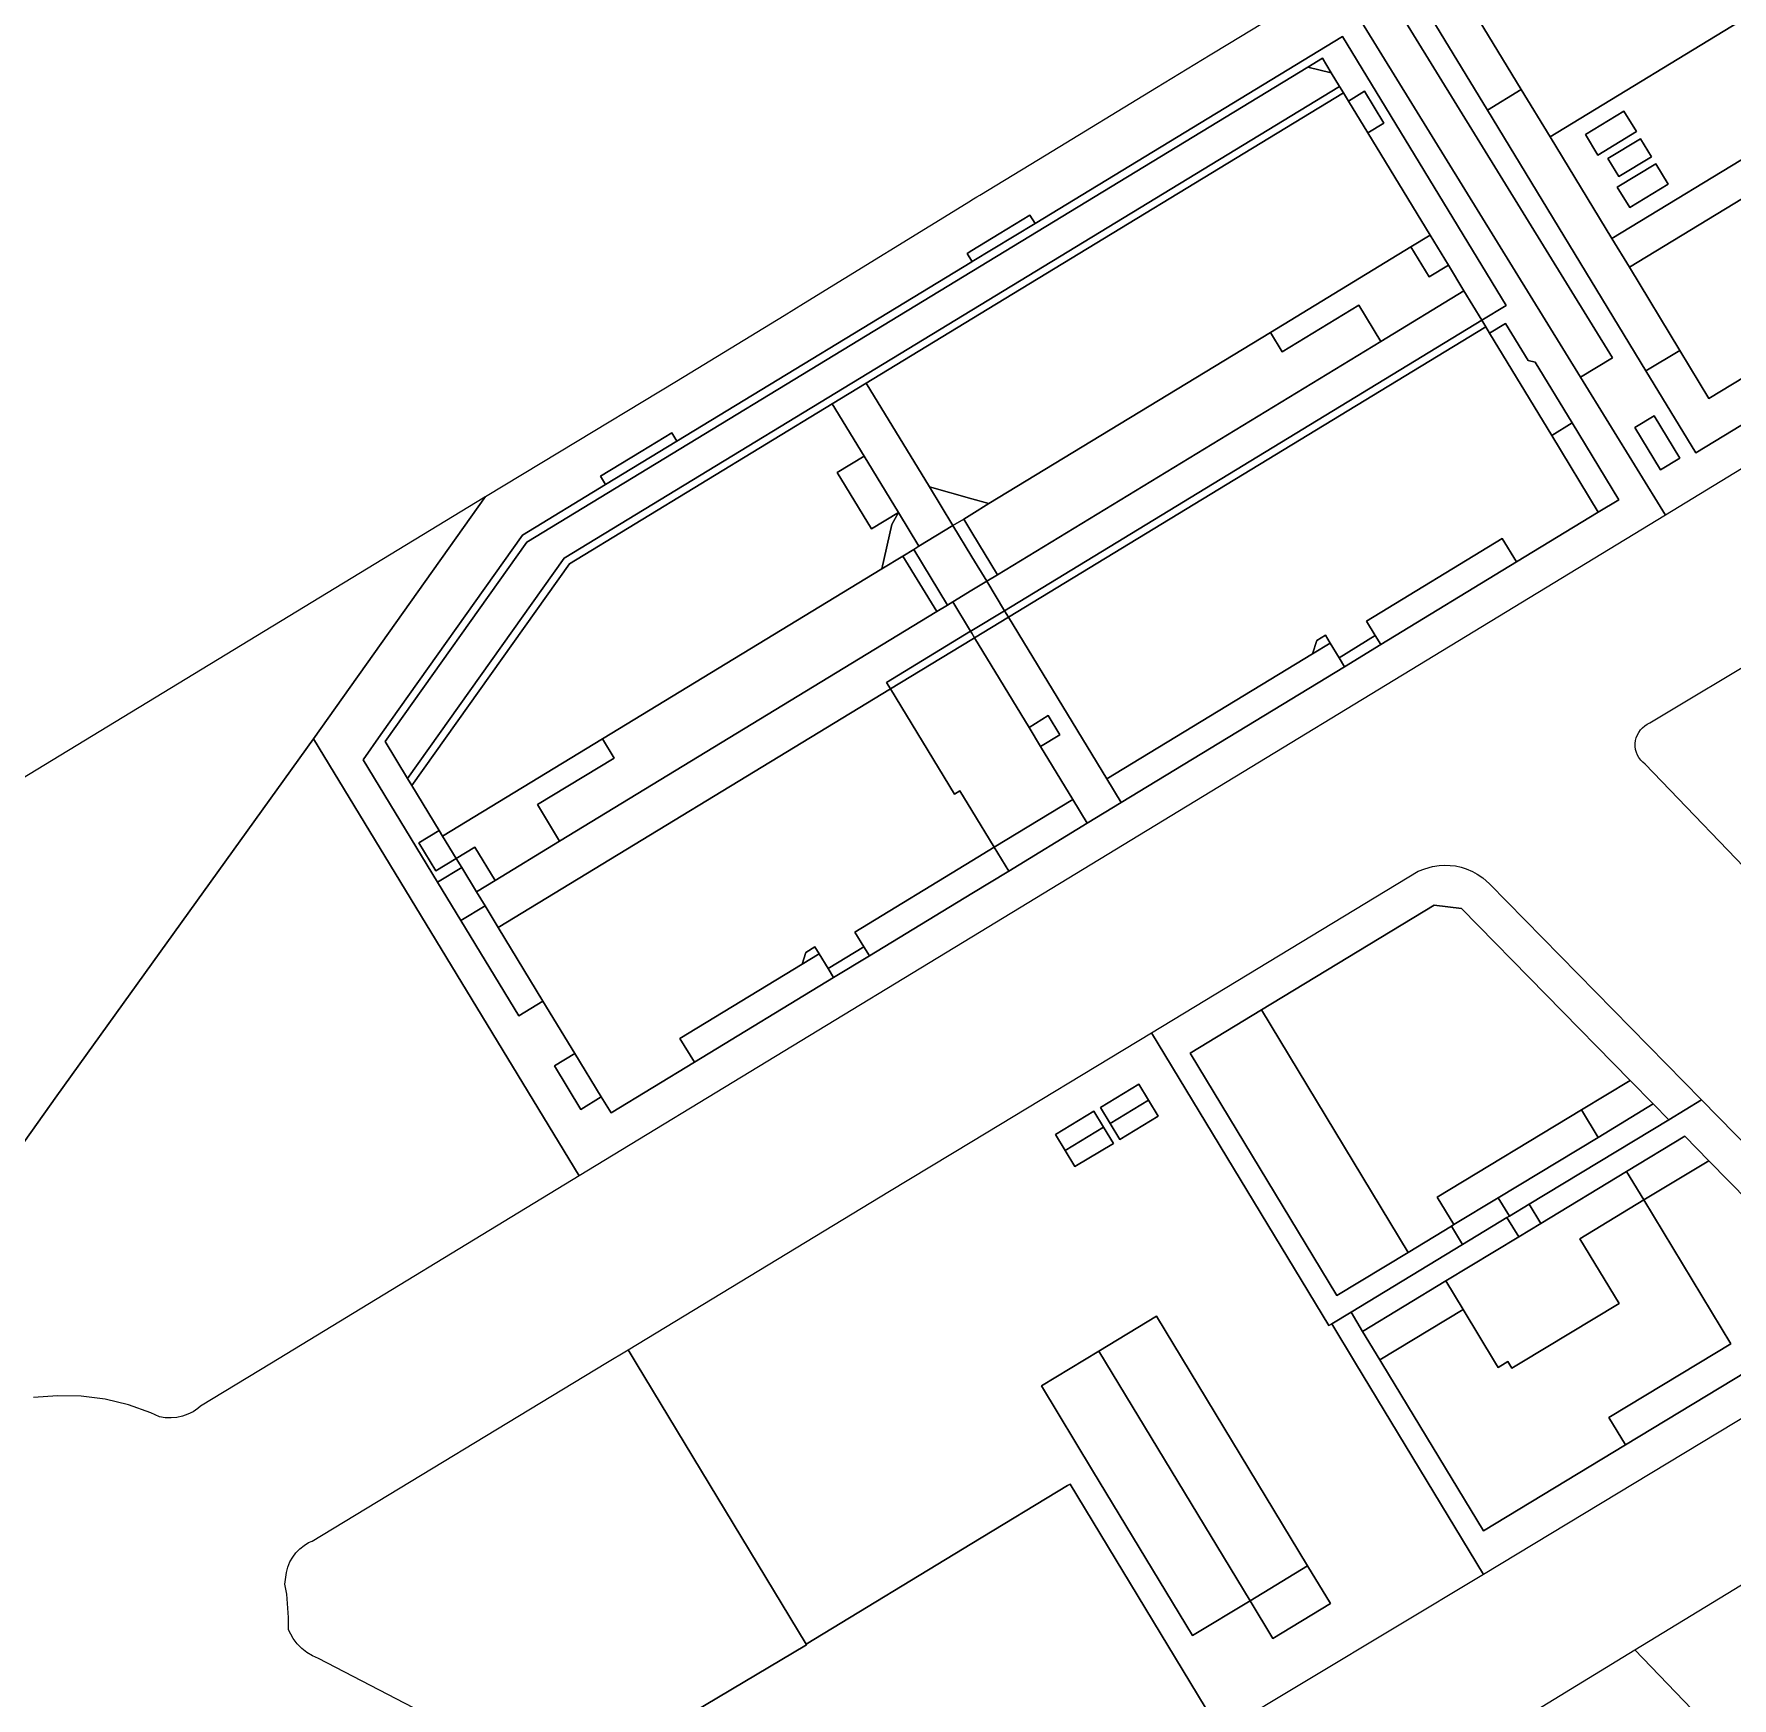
# Model space of a CAD drawing. Header units: millimetres. Extents: x 1888 to 2040, y 1705 to 1894.
# Drawn here: x 1943.0235 to 1943.2504, y 1822.6797 to 1822.9021 of the extents above; entities that cross this region are included whole.
import ezdxf

# ---------------------------------------------------------------- set-up
doc = ezdxf.new("R2010")
doc.units = ezdxf.units.MM

# ---------------------------------------------------------------- blocks, each defined once
blk = doc.blocks.new('PI Son Oms')
for p, q in [((-181.57467, -11.86033), (-181.54188, -11.91355)), ((-181.54188, -11.91355), (-181.57467, -11.86033)), ((-181.59309, -11.8715), (-181.57896, -11.86291)), ((-181.59309, -11.8715), (-181.57896, -11.86291)), ((-181.54617, -11.91612), (-181.57896, -11.86291)), ((-181.57896, -11.86291), (-181.54617, -11.91612)), ((-181.54617, -11.91612), (-181.57896, -11.86291)), ((-181.57896, -11.86291), (-181.54617, -11.91612)), ((-181.56921, -11.86302), (-181.55861, -11.88045)), ((-181.55861, -11.88045), (-181.56921, -11.86302)), ((-181.56193, -11.86479), (-181.55408, -11.8777)), ((-181.55408, -11.8777), (-181.56193, -11.86479)), ((-181.55024, -11.88402), (-181.52299, -11.86744)), ((-181.52299, -11.86744), (-181.55024, -11.88402)), ((-181.42412, -11.86722), (-181.53482, -11.93456)), ((-181.42412, -11.86722), (-181.53482, -11.93456)), ((-181.57799, -11.87059), (-181.61907, -11.89558)), ((-181.61907, -11.89558), (-181.57799, -11.87059)), ((-181.59565, -11.87306), (-181.59309, -11.8715)), ((-181.59565, -11.87306), (-181.59309, -11.8715)), ((-181.55611, -11.90656), (-181.57799, -11.87059)), ((-181.57799, -11.87059), (-181.55611, -11.90656)), ((-181.62751, -11.90199), (-181.58263, -11.87469)), ((-181.58263, -11.87469), (-181.62751, -11.90199)), ((-181.60285, -11.87743), (-181.59565, -11.87306)), ((-181.60285, -11.87743), (-181.59565, -11.87306)), ((-181.58263, -11.87469), (-181.58067, -11.8735)), ((-181.58067, -11.8735), (-181.58263, -11.87469)), ((-181.58263, -11.87469), (-181.57948, -11.87546)), ((-181.57948, -11.87546), (-181.58263, -11.87469)), ((-181.58067, -11.8735), (-181.57948, -11.87546)), ((-181.57948, -11.87546), (-181.58067, -11.8735)), ((-181.62751, -11.90716), (-181.57838, -11.87727)), ((-181.57838, -11.87727), (-181.62751, -11.90716)), ((-181.57948, -11.87546), (-181.57838, -11.87727)), ((-181.57838, -11.87727), (-181.57948, -11.87546)), ((-181.57838, -11.87727), (-181.57786, -11.87812)), ((-181.57786, -11.87812), (-181.57838, -11.87727)), ((-181.57786, -11.87812), (-181.62751, -11.90834)), ((-181.62751, -11.90834), (-181.57786, -11.87812)), ((-181.61759, -11.8864), (-181.60285, -11.87743)), ((-181.61759, -11.8864), (-181.60285, -11.87743)), ((-181.57786, -11.87812), (-181.57718, -11.87923)), ((-181.57718, -11.87923), (-181.57786, -11.87812)), ((-181.57718, -11.87923), (-181.57504, -11.87792)), ((-181.57504, -11.87792), (-181.57718, -11.87923)), ((-181.57458, -11.8835), (-181.57718, -11.87923)), ((-181.57718, -11.87923), (-181.57458, -11.8835)), ((-181.57504, -11.87792), (-181.57244, -11.88219)), ((-181.57244, -11.88219), (-181.57504, -11.87792)), ((-181.55408, -11.8777), (-181.55861, -11.88045)), ((-181.55861, -11.88045), (-181.55408, -11.8777)), ((-181.55024, -11.88402), (-181.55408, -11.8777)), ((-181.55408, -11.8777), (-181.55024, -11.88402)), ((-181.55861, -11.88045), (-181.53742, -11.9153)), ((-181.53742, -11.9153), (-181.55861, -11.88045)), ((-181.54037, -11.88059), (-181.54552, -11.88372)), ((-181.54552, -11.88372), (-181.54037, -11.88059)), ((-181.51472, -11.88103), (-181.54198, -11.89761)), ((-181.54198, -11.89761), (-181.51472, -11.88103)), ((-181.53871, -11.88332), (-181.54037, -11.88059)), ((-181.54037, -11.88059), (-181.53871, -11.88332)), ((-181.57244, -11.88219), (-181.57458, -11.8835)), ((-181.57458, -11.8835), (-181.57244, -11.88219)), ((-181.57458, -11.8835), (-181.56627, -11.89717)), ((-181.56627, -11.89717), (-181.57458, -11.8835)), ((-181.54198, -11.89761), (-181.55024, -11.88402)), ((-181.55024, -11.88402), (-181.54198, -11.89761)), ((-181.54552, -11.88372), (-181.54386, -11.88645)), ((-181.54386, -11.88645), (-181.54552, -11.88372)), ((-181.54386, -11.88645), (-181.53871, -11.88332)), ((-181.53871, -11.88332), (-181.54386, -11.88645)), ((-181.62646, -11.89179), (-181.61759, -11.8864)), ((-181.62646, -11.89179), (-181.61759, -11.8864)), ((-181.53814, -11.88426), (-181.5425, -11.88691)), ((-181.5425, -11.88691), (-181.53814, -11.88426)), ((-181.51239, -11.88487), (-181.53964, -11.90145)), ((-181.53964, -11.90145), (-181.51239, -11.88487)), ((-181.53668, -11.88667), (-181.53814, -11.88426)), ((-181.53814, -11.88426), (-181.53668, -11.88667)), ((-181.5425, -11.88691), (-181.54104, -11.88932)), ((-181.54104, -11.88932), (-181.5425, -11.88691)), ((-181.53611, -11.8876), (-181.54126, -11.89073)), ((-181.54126, -11.89073), (-181.53611, -11.8876)), ((-181.54104, -11.88932), (-181.53668, -11.88667)), ((-181.53668, -11.88667), (-181.54104, -11.88932)), ((-181.53445, -11.89033), (-181.53611, -11.8876)), ((-181.53611, -11.8876), (-181.53445, -11.89033)), ((-181.54126, -11.89073), (-181.5396, -11.89346)), ((-181.5396, -11.89346), (-181.54126, -11.89073)), ((-181.5396, -11.89346), (-181.53445, -11.89033)), ((-181.53445, -11.89033), (-181.5396, -11.89346)), ((-181.65001, -11.90628), (-181.62769, -11.89255)), ((-181.65001, -11.90628), (-181.62769, -11.89255)), ((-181.62769, -11.89255), (-181.62751, -11.89244)), ((-181.62769, -11.89255), (-181.62751, -11.89244)), ((-181.62751, -11.89244), (-181.62685, -11.89203)), ((-181.62751, -11.89244), (-181.62685, -11.89203)), ((-181.62685, -11.89203), (-181.62646, -11.89179)), ((-181.62685, -11.89203), (-181.62646, -11.89179)), ((-181.61975, -11.89447), (-181.62387, -11.89698)), ((-181.62387, -11.89698), (-181.61975, -11.89447)), ((-181.61907, -11.89558), (-181.61975, -11.89447)), ((-181.61975, -11.89447), (-181.61907, -11.89558)), ((-181.62387, -11.89698), (-181.62751, -11.8992)), ((-181.62751, -11.8992), (-181.62387, -11.89698)), ((-181.61907, -11.89558), (-181.62746, -11.90069)), ((-181.62746, -11.90069), (-181.61907, -11.89558)), ((-181.56627, -11.89717), (-181.56883, -11.89873)), ((-181.56883, -11.89873), (-181.56627, -11.89717)), ((-181.56627, -11.89717), (-181.56383, -11.90118)), ((-181.56383, -11.90118), (-181.56627, -11.89717)), ((-181.54198, -11.89761), (-181.53964, -11.90145)), ((-181.53964, -11.90145), (-181.54198, -11.89761)), ((-181.62751, -11.8992), (-181.62814, -11.89958)), ((-181.62814, -11.89958), (-181.62751, -11.8992)), ((-181.62814, -11.89958), (-181.62751, -11.90061)), ((-181.62751, -11.90061), (-181.62814, -11.89958)), ((-181.56883, -11.89873), (-181.58762, -11.91016)), ((-181.58762, -11.91016), (-181.56883, -11.89873)), ((-181.56639, -11.90274), (-181.56883, -11.89873)), ((-181.56883, -11.89873), (-181.56639, -11.90274)), ((-181.68699, -11.93818), (-181.62751, -11.90199)), ((-181.62751, -11.90199), (-181.68699, -11.93818)), ((-181.62751, -11.90072), (-181.66693, -11.9247)), ((-181.66693, -11.9247), (-181.62751, -11.90072)), ((-181.62751, -11.90061), (-181.62746, -11.90069)), ((-181.62746, -11.90069), (-181.62751, -11.90061)), ((-181.62746, -11.90069), (-181.62751, -11.90072)), ((-181.62751, -11.90072), (-181.62746, -11.90069)), ((-181.56383, -11.90118), (-181.56639, -11.90274)), ((-181.56639, -11.90274), (-181.56383, -11.90118)), ((-181.56383, -11.90118), (-181.56175, -11.9046)), ((-181.56175, -11.9046), (-181.56383, -11.90118)), ((-181.53964, -11.90145), (-181.5329, -11.91255)), ((-181.5329, -11.91255), (-181.53964, -11.90145)), ((-181.57285, -11.91135), (-181.56175, -11.9046)), ((-181.56175, -11.9046), (-181.57285, -11.91135)), ((-181.56175, -11.9046), (-181.55936, -11.90853)), ((-181.55936, -11.90853), (-181.56175, -11.9046)), ((-181.529, -11.91896), (-181.50174, -11.90238)), ((-181.50174, -11.90238), (-181.529, -11.91896)), ((-181.65261, -11.90788), (-181.65001, -11.90628)), ((-181.65261, -11.90788), (-181.65001, -11.90628)), ((-181.58606, -11.91272), (-181.57581, -11.90649)), ((-181.57581, -11.90649), (-181.58606, -11.91272)), ((-181.57581, -11.90649), (-181.57285, -11.91135)), ((-181.57285, -11.91135), (-181.57581, -11.90649)), ((-181.55936, -11.90853), (-181.55611, -11.90656)), ((-181.55611, -11.90656), (-181.55936, -11.90853)), ((-181.682, -11.94031), (-181.62751, -11.90716)), ((-181.62751, -11.90716), (-181.682, -11.94031)), ((-181.66697, -11.91666), (-181.65261, -11.90788)), ((-181.66697, -11.91666), (-181.65261, -11.90788)), ((-181.62751, -11.90834), (-181.64163, -11.91693)), ((-181.64163, -11.91693), (-181.62751, -11.90834)), ((-181.62314, -11.94734), (-181.55936, -11.90853)), ((-181.55936, -11.90853), (-181.62314, -11.94734)), ((-181.55936, -11.90853), (-181.55884, -11.90938)), ((-181.55884, -11.90938), (-181.55936, -11.90853)), ((-181.55832, -11.91024), (-181.55618, -11.90894)), ((-181.55618, -11.90894), (-181.55832, -11.91024)), ((-181.55618, -11.90894), (-181.55317, -11.9139)), ((-181.55317, -11.9139), (-181.55618, -11.90894)), ((-181.49898, -11.90691), (-181.53077, -11.92624)), ((-181.53077, -11.92624), (-181.49898, -11.90691)), ((-181.58762, -11.91016), (-181.62522, -11.93303)), ((-181.62522, -11.93303), (-181.58762, -11.91016)), ((-181.62408, -11.94252), (-181.57285, -11.91135)), ((-181.57285, -11.91135), (-181.62408, -11.94252)), ((-181.55884, -11.90938), (-181.62262, -11.94819)), ((-181.62262, -11.94819), (-181.55884, -11.90938)), ((-181.58762, -11.91016), (-181.58606, -11.91272)), ((-181.58606, -11.91272), (-181.58762, -11.91016)), ((-181.55884, -11.90938), (-181.55832, -11.91024)), ((-181.55832, -11.91024), (-181.55884, -11.90938)), ((-181.55002, -11.92391), (-181.55832, -11.91024)), ((-181.55832, -11.91024), (-181.55002, -11.92391)), ((-181.54188, -11.91355), (-181.54617, -11.91612)), ((-181.54617, -11.91612), (-181.54188, -11.91355)), ((-181.53742, -11.9153), (-181.5329, -11.91255)), ((-181.5329, -11.91255), (-181.53742, -11.9153)), ((-181.5329, -11.91255), (-181.529, -11.91896)), ((-181.529, -11.91896), (-181.5329, -11.91255)), ((-181.55317, -11.9139), (-181.55222, -11.91414)), ((-181.55222, -11.91414), (-181.55317, -11.9139)), ((-181.55222, -11.91414), (-181.54729, -11.92225)), ((-181.54729, -11.92225), (-181.55222, -11.91414)), ((-181.53077, -11.92624), (-181.53742, -11.9153)), ((-181.53742, -11.9153), (-181.53077, -11.92624)), ((-181.68261, -11.9261), (-181.66697, -11.91666)), ((-181.68261, -11.9261), (-181.66697, -11.91666)), ((-181.64163, -11.91693), (-181.64616, -11.91968)), ((-181.64616, -11.91968), (-181.64163, -11.91693)), ((-181.63319, -11.9308), (-181.64163, -11.91693)), ((-181.64163, -11.91693), (-181.63319, -11.9308)), ((-181.53482, -11.93456), (-181.54617, -11.91612)), ((-181.54617, -11.91612), (-181.53482, -11.93456)), ((-181.53482, -11.93456), (-181.54617, -11.91612)), ((-181.54617, -11.91612), (-181.53482, -11.93456)), ((-181.64616, -11.91968), (-181.6813, -11.94106)), ((-181.6813, -11.94106), (-181.64616, -11.91968)), ((-181.64616, -11.91968), (-181.6419, -11.92668)), ((-181.6419, -11.92668), (-181.64616, -11.91968)), ((-181.54729, -11.92225), (-181.55002, -11.92391)), ((-181.55002, -11.92391), (-181.54729, -11.92225)), ((-181.54106, -11.93251), (-181.54729, -11.92225)), ((-181.54729, -11.92225), (-181.54106, -11.93251)), ((-181.5389, -11.92287), (-181.53634, -11.92131)), ((-181.53634, -11.92131), (-181.5389, -11.92287)), ((-181.53634, -11.92131), (-181.53291, -11.92695)), ((-181.53291, -11.92695), (-181.53634, -11.92131)), ((-181.66693, -11.9247), (-181.67645, -11.93049)), ((-181.67645, -11.93049), (-181.66693, -11.9247)), ((-181.66761, -11.92358), (-181.67171, -11.92607)), ((-181.67171, -11.92607), (-181.66761, -11.92358)), ((-181.66693, -11.9247), (-181.66761, -11.92358)), ((-181.66761, -11.92358), (-181.66693, -11.9247)), ((-181.55002, -11.92391), (-181.54379, -11.93417)), ((-181.54379, -11.93417), (-181.55002, -11.92391)), ((-181.53547, -11.92851), (-181.5389, -11.92287)), ((-181.5389, -11.92287), (-181.53547, -11.92851)), ((-181.69251, -11.93207), (-181.68261, -11.9261)), ((-181.69251, -11.93207), (-181.68261, -11.9261)), ((-181.67171, -11.92607), (-181.67714, -11.92936)), ((-181.67714, -11.92936), (-181.67171, -11.92607)), ((-181.6419, -11.92668), (-181.64549, -11.92887)), ((-181.64549, -11.92887), (-181.6419, -11.92668)), ((-181.6419, -11.92668), (-181.63733, -11.9342)), ((-181.63733, -11.9342), (-181.6419, -11.92668)), ((-181.53291, -11.92695), (-181.53547, -11.92851)), ((-181.53547, -11.92851), (-181.53291, -11.92695)), ((-181.67714, -11.92936), (-181.67645, -11.93049)), ((-181.67645, -11.93049), (-181.67714, -11.92936)), ((-181.64549, -11.92887), (-181.64092, -11.93639)), ((-181.64092, -11.93639), (-181.64549, -11.92887)), ((-181.67645, -11.93049), (-181.68756, -11.93725)), ((-181.68756, -11.93725), (-181.67645, -11.93049)), ((-181.62751, -11.93239), (-181.63319, -11.9308)), ((-181.63319, -11.9308), (-181.62751, -11.93239)), ((-181.63005, -11.93597), (-181.63319, -11.9308)), ((-181.63319, -11.9308), (-181.63005, -11.93597)), ((-181.53689, -11.96234), (-181.48382, -11.93031)), ((-181.53689, -11.96234), (-181.48382, -11.93031)), ((-181.83119, -12.01633), (-181.69261, -11.93213)), ((-181.83119, -12.01633), (-181.69261, -11.93213)), ((-181.69251, -11.93207), (-181.71551, -11.96446)), ((-181.71551, -11.96446), (-181.69251, -11.93207)), ((-181.69251, -11.93207), (-181.71551, -11.96446)), ((-181.71551, -11.96446), (-181.69251, -11.93207)), ((-181.69261, -11.93213), (-181.69251, -11.93207)), ((-181.69261, -11.93213), (-181.69251, -11.93207)), ((-181.62522, -11.93303), (-181.62751, -11.93239)), ((-181.62751, -11.93239), (-181.62522, -11.93303)), ((-181.62751, -11.93443), (-181.62522, -11.93303)), ((-181.62522, -11.93303), (-181.62751, -11.93443)), ((-181.54379, -11.93417), (-181.54106, -11.93251)), ((-181.54106, -11.93251), (-181.54379, -11.93417)), ((-181.64092, -11.93639), (-181.63733, -11.9342)), ((-181.63733, -11.9342), (-181.64092, -11.93639)), ((-181.63822, -11.93583), (-181.63954, -11.94174)), ((-181.63954, -11.94174), (-181.63822, -11.93583)), ((-181.63733, -11.9342), (-181.63822, -11.93583)), ((-181.63822, -11.93583), (-181.63733, -11.9342)), ((-181.63733, -11.9342), (-181.63458, -11.93873)), ((-181.63458, -11.93873), (-181.63733, -11.9342)), ((-181.63458, -11.93873), (-181.63005, -11.93597)), ((-181.63005, -11.93597), (-181.63458, -11.93873)), ((-181.63005, -11.93597), (-181.6286, -11.93509)), ((-181.6286, -11.93509), (-181.63005, -11.93597)), ((-181.63005, -11.93597), (-181.62751, -11.94015)), ((-181.62751, -11.94015), (-181.63005, -11.93597)), ((-181.6286, -11.93509), (-181.62751, -11.93443)), ((-181.62751, -11.93443), (-181.6286, -11.93509)), ((-181.62751, -11.93688), (-181.6286, -11.93509)), ((-181.6286, -11.93509), (-181.62751, -11.93688)), ((-181.53482, -11.93456), (-181.62751, -11.99095)), ((-181.53482, -11.93456), (-181.62751, -11.99095)), ((-181.54379, -11.93417), (-181.55471, -11.94082)), ((-181.55471, -11.94082), (-181.54379, -11.93417)), ((-181.68756, -11.93725), (-181.70648, -11.96389)), ((-181.70648, -11.96389), (-181.68756, -11.93725)), ((-181.70591, -11.96483), (-181.68699, -11.93818)), ((-181.68699, -11.93818), (-181.70591, -11.96483)), ((-181.62408, -11.94252), (-181.62751, -11.93688)), ((-181.62751, -11.93688), (-181.62408, -11.94252)), ((-181.55662, -11.93768), (-181.57477, -11.94872)), ((-181.57477, -11.94872), (-181.55662, -11.93768)), ((-181.55471, -11.94082), (-181.55662, -11.93768)), ((-181.55662, -11.93768), (-181.55471, -11.94082)), ((-181.70291, -11.96976), (-181.682, -11.94031)), ((-181.682, -11.94031), (-181.70291, -11.96976)), ((-181.63954, -11.94174), (-181.63672, -11.94003)), ((-181.63672, -11.94003), (-181.63954, -11.94174)), ((-181.63672, -11.94003), (-181.63527, -11.93915)), ((-181.63527, -11.93915), (-181.63672, -11.94003)), ((-181.63672, -11.94003), (-181.6322, -11.94746)), ((-181.6322, -11.94746), (-181.63672, -11.94003)), ((-181.63527, -11.93915), (-181.63458, -11.93873)), ((-181.63458, -11.93873), (-181.63527, -11.93915)), ((-181.63075, -11.94658), (-181.63527, -11.93915)), ((-181.63527, -11.93915), (-181.63075, -11.94658)), ((-181.62751, -11.94015), (-181.62553, -11.9434)), ((-181.62553, -11.9434), (-181.62751, -11.94015)), ((-181.55471, -11.94082), (-181.57286, -11.95186)), ((-181.57286, -11.95186), (-181.55471, -11.94082)), ((-181.6813, -11.94106), (-181.70234, -11.97069)), ((-181.70234, -11.97069), (-181.6813, -11.94106)), ((-181.63954, -11.94174), (-181.67688, -11.96446)), ((-181.67688, -11.96446), (-181.63954, -11.94174)), ((-181.62553, -11.9434), (-181.62408, -11.94252)), ((-181.62408, -11.94252), (-181.62553, -11.9434)), ((-181.62751, -11.94461), (-181.63006, -11.94616)), ((-181.63006, -11.94616), (-181.62751, -11.94461)), ((-181.62553, -11.9434), (-181.62751, -11.94461)), ((-181.62751, -11.94461), (-181.62553, -11.9434)), ((-181.62314, -11.94734), (-181.62553, -11.9434)), ((-181.62553, -11.9434), (-181.62314, -11.94734)), ((-181.68261, -11.97812), (-181.6322, -11.94746)), ((-181.6322, -11.94746), (-181.68261, -11.97812)), ((-181.6322, -11.94746), (-181.63075, -11.94658)), ((-181.63075, -11.94658), (-181.6322, -11.94746)), ((-181.63075, -11.94658), (-181.63006, -11.94616)), ((-181.63006, -11.94616), (-181.63075, -11.94658)), ((-181.63006, -11.94616), (-181.62767, -11.95009)), ((-181.62767, -11.95009), (-181.63006, -11.94616)), ((-181.62751, -11.94999), (-181.62314, -11.94734)), ((-181.62314, -11.94734), (-181.62751, -11.94999)), ((-181.62262, -11.94819), (-181.62314, -11.94734)), ((-181.62314, -11.94734), (-181.62262, -11.94819)), ((-181.62767, -11.95009), (-181.62751, -11.94999)), ((-181.62751, -11.94999), (-181.62767, -11.95009)), ((-181.62715, -11.95095), (-181.62262, -11.94819)), ((-181.62262, -11.94819), (-181.62715, -11.95095)), ((-181.60948, -11.9698), (-181.62262, -11.94819)), ((-181.62262, -11.94819), (-181.60948, -11.9698)), ((-181.57477, -11.94872), (-181.57359, -11.95066)), ((-181.57359, -11.95066), (-181.57477, -11.94872)), ((-181.6389, -11.95693), (-181.62767, -11.95009)), ((-181.62767, -11.95009), (-181.6389, -11.95693)), ((-181.62751, -11.95117), (-181.63838, -11.95778)), ((-181.63838, -11.95778), (-181.62751, -11.95117)), ((-181.62767, -11.95009), (-181.62751, -11.95035)), ((-181.62751, -11.95035), (-181.62767, -11.95009)), ((-181.62751, -11.95035), (-181.62715, -11.95095)), ((-181.62715, -11.95095), (-181.62751, -11.95035)), ((-181.62715, -11.95095), (-181.62751, -11.95117)), ((-181.62751, -11.95117), (-181.62715, -11.95095)), ((-181.62715, -11.95095), (-181.61987, -11.96292)), ((-181.61987, -11.96292), (-181.62715, -11.95095)), ((-181.58139, -11.95131), (-181.58198, -11.95309)), ((-181.58198, -11.95309), (-181.58139, -11.95131)), ((-181.58198, -11.95309), (-181.57962, -11.95166)), ((-181.57962, -11.95166), (-181.58198, -11.95309)), ((-181.58025, -11.95062), (-181.58139, -11.95131)), ((-181.58139, -11.95131), (-181.58025, -11.95062)), ((-181.57962, -11.95166), (-181.58025, -11.95062)), ((-181.58025, -11.95062), (-181.57962, -11.95166)), ((-181.57844, -11.95361), (-181.57962, -11.95166)), ((-181.57962, -11.95166), (-181.57844, -11.95361)), ((-181.57359, -11.95066), (-181.57844, -11.95361)), ((-181.57844, -11.95361), (-181.57359, -11.95066)), ((-181.57772, -11.95482), (-181.57286, -11.95186)), ((-181.57286, -11.95186), (-181.57772, -11.95482)), ((-181.57286, -11.95186), (-181.57359, -11.95066)), ((-181.57359, -11.95066), (-181.57286, -11.95186)), ((-181.58198, -11.95309), (-181.60948, -11.9698)), ((-181.60948, -11.9698), (-181.58198, -11.95309)), ((-181.57844, -11.95361), (-181.57772, -11.95482)), ((-181.57772, -11.95482), (-181.57844, -11.95361)), ((-181.57772, -11.95482), (-181.60755, -11.97297)), ((-181.60755, -11.97297), (-181.57772, -11.95482)), ((-181.63838, -11.95778), (-181.6908, -11.98967)), ((-181.6908, -11.98967), (-181.63838, -11.95778)), ((-181.63838, -11.95778), (-181.6389, -11.95693)), ((-181.6389, -11.95693), (-181.63838, -11.95778)), ((-181.62983, -11.97184), (-181.63838, -11.95778)), ((-181.63838, -11.95778), (-181.62983, -11.97184)), ((-181.61731, -11.96136), (-181.61987, -11.96292)), ((-181.61987, -11.96292), (-181.61731, -11.96136)), ((-181.61987, -11.96292), (-181.61832, -11.96547)), ((-181.61832, -11.96547), (-181.61987, -11.96292)), ((-181.61576, -11.96392), (-181.61731, -11.96136)), ((-181.61731, -11.96136), (-181.61576, -11.96392)), ((-181.53857, -11.96394), (-181.53839, -11.96359)), ((-181.53857, -11.96394), (-181.53839, -11.96359)), ((-181.53839, -11.96359), (-181.53816, -11.96327)), ((-181.53839, -11.96359), (-181.53816, -11.96327)), ((-181.53816, -11.96327), (-181.53789, -11.96298)), ((-181.53816, -11.96327), (-181.53789, -11.96298)), ((-181.53789, -11.96298), (-181.53758, -11.96272)), ((-181.53789, -11.96298), (-181.53758, -11.96272)), ((-181.53758, -11.96272), (-181.53725, -11.96251)), ((-181.53758, -11.96272), (-181.53725, -11.96251)), ((-181.53725, -11.96251), (-181.53689, -11.96234)), ((-181.53725, -11.96251), (-181.53689, -11.96234)), ((-181.74978, -12.01218), (-181.71551, -11.96446)), ((-181.71551, -11.96446), (-181.74978, -12.01218)), ((-181.74978, -12.01218), (-181.71551, -11.96446)), ((-181.71551, -11.96446), (-181.74978, -12.01218)), ((-181.71551, -11.96446), (-181.67997, -12.02287)), ((-181.67997, -12.02287), (-181.71551, -11.96446)), ((-181.71551, -11.96446), (-181.67997, -12.02287)), ((-181.67997, -12.02287), (-181.71551, -11.96446)), ((-181.70648, -11.96389), (-181.70887, -11.96726)), ((-181.70887, -11.96726), (-181.70648, -11.96389)), ((-181.70291, -11.96976), (-181.70591, -11.96483)), ((-181.70591, -11.96483), (-181.70291, -11.96976)), ((-181.67688, -11.96446), (-181.69823, -11.97745)), ((-181.69823, -11.97745), (-181.67688, -11.96446)), ((-181.67532, -11.96702), (-181.67688, -11.96446)), ((-181.67688, -11.96446), (-181.67532, -11.96702)), ((-181.61832, -11.96547), (-181.61576, -11.96392)), ((-181.61576, -11.96392), (-181.61832, -11.96547)), ((-181.61832, -11.96547), (-181.61401, -11.97256)), ((-181.61401, -11.97256), (-181.61832, -11.96547)), ((-181.53886, -11.96509), (-181.53881, -11.96469)), ((-181.53886, -11.96509), (-181.53881, -11.96469)), ((-181.53886, -11.96548), (-181.53886, -11.96509)), ((-181.53886, -11.96548), (-181.53886, -11.96509)), ((-181.5388, -11.96588), (-181.53886, -11.96548)), ((-181.5388, -11.96588), (-181.53886, -11.96548)), ((-181.53881, -11.96469), (-181.53872, -11.96431)), ((-181.53881, -11.96469), (-181.53872, -11.96431)), ((-181.5387, -11.96626), (-181.5388, -11.96588)), ((-181.5387, -11.96626), (-181.5388, -11.96588)), ((-181.53872, -11.96431), (-181.53857, -11.96394)), ((-181.53872, -11.96431), (-181.53857, -11.96394)), ((-181.70887, -11.96726), (-181.69892, -11.98361)), ((-181.69892, -11.98361), (-181.70887, -11.96726)), ((-181.68557, -11.97325), (-181.67532, -11.96702)), ((-181.67532, -11.96702), (-181.68557, -11.97325)), ((-181.53855, -11.96662), (-181.5387, -11.96626)), ((-181.53855, -11.96662), (-181.5387, -11.96626)), ((-181.53836, -11.96697), (-181.53855, -11.96662)), ((-181.53836, -11.96697), (-181.53855, -11.96662)), ((-181.53812, -11.96729), (-181.53836, -11.96697)), ((-181.53812, -11.96729), (-181.53836, -11.96697)), ((-181.53785, -11.96758), (-181.53812, -11.96729)), ((-181.53785, -11.96758), (-181.53812, -11.96729)), ((-181.53754, -11.96783), (-181.53785, -11.96758)), ((-181.53754, -11.96783), (-181.53785, -11.96758)), ((-181.50961, -11.99694), (-181.53754, -11.96783)), ((-181.50961, -11.99694), (-181.53754, -11.96783)), ((-181.70234, -11.97069), (-181.70291, -11.96976)), ((-181.70291, -11.96976), (-181.70234, -11.97069)), ((-181.60948, -11.9698), (-181.60755, -11.97297)), ((-181.60755, -11.97297), (-181.60948, -11.9698)), ((-181.69869, -11.97669), (-181.70234, -11.97069)), ((-181.70234, -11.97069), (-181.69869, -11.97669)), ((-181.62911, -11.9714), (-181.62983, -11.97184)), ((-181.62983, -11.97184), (-181.62911, -11.9714)), ((-181.62751, -11.97403), (-181.62911, -11.9714)), ((-181.62911, -11.9714), (-181.62751, -11.97403)), ((-181.61401, -11.97256), (-181.62452, -11.97895)), ((-181.62452, -11.97895), (-181.61401, -11.97256)), ((-181.61208, -11.97573), (-181.61401, -11.97256)), ((-181.61401, -11.97256), (-181.61208, -11.97573)), ((-181.68261, -11.97812), (-181.68557, -11.97325)), ((-181.68557, -11.97325), (-181.68261, -11.97812)), ((-181.62452, -11.97895), (-181.62751, -11.97403)), ((-181.62751, -11.97403), (-181.62452, -11.97895)), ((-181.60755, -11.97297), (-181.61208, -11.97573)), ((-181.61208, -11.97573), (-181.60755, -11.97297)), ((-181.70142, -11.97836), (-181.69869, -11.97669)), ((-181.69869, -11.97669), (-181.70142, -11.97836)), ((-181.69869, -11.97669), (-181.69823, -11.97745)), ((-181.69823, -11.97745), (-181.69869, -11.97669)), ((-181.61208, -11.97573), (-181.62259, -11.98212)), ((-181.62259, -11.98212), (-181.61208, -11.97573)), ((-181.69914, -11.9821), (-181.70142, -11.97836)), ((-181.70142, -11.97836), (-181.69914, -11.9821)), ((-181.69823, -11.97745), (-181.69641, -11.98044)), ((-181.69641, -11.98044), (-181.69823, -11.97745)), ((-181.69641, -11.98044), (-181.69394, -11.97893)), ((-181.69394, -11.97893), (-181.69641, -11.98044)), ((-181.69394, -11.97893), (-181.69123, -11.98337)), ((-181.69123, -11.98337), (-181.69394, -11.97893)), ((-181.69123, -11.98337), (-181.68261, -11.97812)), ((-181.68261, -11.97812), (-181.69123, -11.98337)), ((-181.62452, -11.97895), (-181.62751, -11.98077)), ((-181.62751, -11.98077), (-181.62452, -11.97895)), ((-181.62259, -11.98212), (-181.62452, -11.97895)), ((-181.62452, -11.97895), (-181.62259, -11.98212)), ((-181.69641, -11.98044), (-181.69914, -11.9821)), ((-181.69914, -11.9821), (-181.69641, -11.98044)), ((-181.69892, -11.98361), (-181.69568, -11.98164)), ((-181.69568, -11.98164), (-181.69892, -11.98361)), ((-181.69568, -11.98164), (-181.69641, -11.98044)), ((-181.69641, -11.98044), (-181.69568, -11.98164)), ((-181.69371, -11.98488), (-181.69568, -11.98164)), ((-181.69568, -11.98164), (-181.69371, -11.98488)), ((-181.62751, -11.98077), (-181.64314, -11.99028)), ((-181.64314, -11.99028), (-181.62751, -11.98077)), ((-181.56699, -11.98181), (-181.56593, -11.98153)), ((-181.56699, -11.98181), (-181.56593, -11.98153)), ((-181.56593, -11.98153), (-181.56507, -11.98139)), ((-181.56593, -11.98153), (-181.56507, -11.98139)), ((-181.56507, -11.98139), (-181.56428, -11.98134)), ((-181.56507, -11.98139), (-181.56428, -11.98134)), ((-181.56428, -11.98134), (-181.56286, -11.98144)), ((-181.56428, -11.98134), (-181.56286, -11.98144)), ((-181.56286, -11.98144), (-181.56211, -11.9816)), ((-181.56286, -11.98144), (-181.56211, -11.9816)), ((-181.56211, -11.9816), (-181.56144, -11.98182)), ((-181.56211, -11.9816), (-181.56144, -11.98182)), ((-181.6958, -11.98874), (-181.69892, -11.98361)), ((-181.69892, -11.98361), (-181.6958, -11.98874)), ((-181.69371, -11.98488), (-181.69123, -11.98337)), ((-181.69123, -11.98337), (-181.69371, -11.98488)), ((-181.62751, -11.98511), (-181.62259, -11.98212)), ((-181.62259, -11.98212), (-181.62751, -11.98511)), ((-181.60351, -12.00372), (-181.56788, -11.98214)), ((-181.60351, -12.00372), (-181.56788, -11.98214)), ((-181.56788, -11.98214), (-181.56699, -11.98181)), ((-181.56788, -11.98214), (-181.56699, -11.98181)), ((-181.56144, -11.98182), (-181.5606, -11.98218)), ((-181.56144, -11.98182), (-181.5606, -11.98218)), ((-181.5606, -11.98218), (-181.55997, -11.98254)), ((-181.5606, -11.98218), (-181.55997, -11.98254)), ((-181.55997, -11.98254), (-181.55924, -11.98304)), ((-181.55997, -11.98254), (-181.55924, -11.98304)), ((-181.55924, -11.98304), (-181.55832, -11.98382)), ((-181.55924, -11.98304), (-181.55832, -11.98382)), ((-181.55832, -11.98382), (-181.53001, -12.0127)), ((-181.55832, -11.98382), (-181.53001, -12.0127)), ((-181.69257, -11.98676), (-181.69371, -11.98488)), ((-181.69371, -11.98488), (-181.69257, -11.98676)), ((-181.64121, -11.99345), (-181.62751, -11.98511)), ((-181.62751, -11.98511), (-181.64121, -11.99345)), ((-181.69257, -11.98676), (-181.6958, -11.98874)), ((-181.6958, -11.98874), (-181.69257, -11.98676)), ((-181.6908, -11.98967), (-181.69257, -11.98676)), ((-181.69257, -11.98676), (-181.6908, -11.98967)), ((-181.58882, -12.00066), (-181.56571, -11.98667)), ((-181.56571, -11.98667), (-181.58882, -12.00066)), ((-181.56571, -11.98667), (-181.56206, -11.98715)), ((-181.56206, -11.98715), (-181.56571, -11.98667)), ((-181.56206, -11.98715), (-181.53954, -12.01009)), ((-181.53954, -12.01009), (-181.56206, -11.98715)), ((-181.6958, -11.98874), (-181.68806, -12.00146)), ((-181.68806, -12.00146), (-181.6958, -11.98874)), ((-181.68483, -11.99949), (-181.6908, -11.98967)), ((-181.6908, -11.98967), (-181.68483, -11.99949)), ((-181.64314, -11.99028), (-181.64194, -11.99225)), ((-181.64194, -11.99225), (-181.64314, -11.99028)), ((-181.62751, -11.99095), (-181.67997, -12.02287)), ((-181.62751, -11.99095), (-181.67997, -12.02287)), ((-181.64969, -11.99299), (-181.65018, -11.99456)), ((-181.65018, -11.99456), (-181.64969, -11.99299)), ((-181.64849, -11.99226), (-181.64969, -11.99299)), ((-181.64969, -11.99299), (-181.64849, -11.99226)), ((-181.64793, -11.99319), (-181.64849, -11.99226)), ((-181.64849, -11.99226), (-181.64793, -11.99319)), ((-181.64194, -11.99225), (-181.64673, -11.99516)), ((-181.64673, -11.99516), (-181.64194, -11.99225)), ((-181.64194, -11.99225), (-181.64121, -11.99345)), ((-181.64121, -11.99345), (-181.64194, -11.99225)), ((-181.65018, -11.99456), (-181.66652, -12.0045)), ((-181.66652, -12.0045), (-181.65018, -11.99456)), ((-181.64793, -11.99319), (-181.65018, -11.99456)), ((-181.65018, -11.99456), (-181.64793, -11.99319)), ((-181.64673, -11.99516), (-181.64793, -11.99319)), ((-181.64793, -11.99319), (-181.64673, -11.99516)), ((-181.646, -11.99636), (-181.64673, -11.99516)), ((-181.64673, -11.99516), (-181.646, -11.99636)), ((-181.646, -11.99636), (-181.64121, -11.99345)), ((-181.64121, -11.99345), (-181.646, -11.99636)), ((-181.66459, -12.00767), (-181.646, -11.99636)), ((-181.646, -11.99636), (-181.66459, -12.00767)), ((-181.68806, -12.00146), (-181.68483, -11.99949)), ((-181.68483, -11.99949), (-181.68806, -12.00146)), ((-181.68056, -12.0065), (-181.68483, -11.99949)), ((-181.68483, -11.99949), (-181.68056, -12.0065)), ((-181.59835, -12.00644), (-181.58882, -12.00066)), ((-181.58882, -12.00066), (-181.59835, -12.00644)), ((-181.56922, -12.03309), (-181.58882, -12.00066)), ((-181.58882, -12.00066), (-181.56922, -12.03309)), ((-181.62751, -12.01825), (-181.60351, -12.00372)), ((-181.62751, -12.01825), (-181.60351, -12.00372)), ((-181.57982, -12.04287), (-181.60351, -12.00372)), ((-181.60351, -12.00372), (-181.57982, -12.04287)), ((-181.57982, -12.04287), (-181.60351, -12.00372)), ((-181.60351, -12.00372), (-181.57982, -12.04287)), ((-181.68329, -12.00816), (-181.68057, -12.0065)), ((-181.68057, -12.0065), (-181.68329, -12.00816)), ((-181.68057, -12.0065), (-181.67703, -12.01231)), ((-181.67703, -12.01231), (-181.68057, -12.0065)), ((-181.68057, -12.0065), (-181.68056, -12.0065)), ((-181.68056, -12.0065), (-181.68057, -12.0065)), ((-181.66652, -12.0045), (-181.66459, -12.00767)), ((-181.66459, -12.00767), (-181.66652, -12.0045)), ((-181.57873, -12.03886), (-181.59835, -12.00644)), ((-181.59835, -12.00644), (-181.57873, -12.03886)), ((-181.67976, -12.01397), (-181.68329, -12.00816)), ((-181.68329, -12.00816), (-181.67976, -12.01397)), ((-181.66459, -12.00767), (-181.67573, -12.01445)), ((-181.67573, -12.01445), (-181.66459, -12.00767)), ((-181.6052, -12.0106), (-181.61033, -12.01371)), ((-181.61033, -12.01371), (-181.6052, -12.0106)), ((-181.60391, -12.01274), (-181.6052, -12.0106)), ((-181.6052, -12.0106), (-181.60391, -12.01274)), ((-181.53954, -12.01009), (-181.54603, -12.01402)), ((-181.54603, -12.01402), (-181.53954, -12.01009)), ((-181.53954, -12.01009), (-181.53644, -12.01325)), ((-181.53644, -12.01325), (-181.53954, -12.01009)), ((-181.77402, -12.04613), (-181.74978, -12.01218)), ((-181.74978, -12.01218), (-181.77402, -12.04613)), ((-181.77402, -12.04613), (-181.74978, -12.01218)), ((-181.74978, -12.01218), (-181.77402, -12.04613)), ((-181.67703, -12.01231), (-181.67976, -12.01397)), ((-181.67976, -12.01397), (-181.67703, -12.01231)), ((-181.67573, -12.01445), (-181.67703, -12.01231)), ((-181.67703, -12.01231), (-181.67573, -12.01445)), ((-181.60391, -12.01274), (-181.60904, -12.01584)), ((-181.60904, -12.01584), (-181.60391, -12.01274)), ((-181.60261, -12.01488), (-181.60391, -12.01274)), ((-181.60391, -12.01274), (-181.60261, -12.01488)), ((-181.53644, -12.01325), (-181.54381, -12.01771)), ((-181.54381, -12.01771), (-181.53644, -12.01325)), ((-181.53438, -12.01535), (-181.53644, -12.01325)), ((-181.53644, -12.01325), (-181.53438, -12.01535)), ((-181.53001, -12.0127), (-181.53438, -12.01535)), ((-181.53438, -12.01535), (-181.53001, -12.0127)), ((-181.53001, -12.0127), (-181.53438, -12.01535)), ((-181.53438, -12.01535), (-181.53001, -12.0127)), ((-181.53001, -12.0127), (-181.5115, -12.03158)), ((-181.53001, -12.0127), (-181.5115, -12.03158)), ((-181.61119, -12.01423), (-181.61632, -12.01734)), ((-181.61632, -12.01734), (-181.61119, -12.01423)), ((-181.6099, -12.01636), (-181.61119, -12.01423)), ((-181.61119, -12.01423), (-181.6099, -12.01636)), ((-181.61033, -12.01371), (-181.60904, -12.01584)), ((-181.60904, -12.01584), (-181.61033, -12.01371)), ((-181.60774, -12.01799), (-181.60261, -12.01488)), ((-181.60261, -12.01488), (-181.60774, -12.01799)), ((-181.56531, -12.0257), (-181.54603, -12.01402)), ((-181.54603, -12.01402), (-181.56531, -12.0257)), ((-181.53438, -12.01535), (-181.55302, -12.02664)), ((-181.55302, -12.02664), (-181.53438, -12.01535)), ((-181.53438, -12.01535), (-181.55302, -12.02664)), ((-181.55302, -12.02664), (-181.53438, -12.01535)), ((-181.54603, -12.01402), (-181.54381, -12.01771)), ((-181.54381, -12.01771), (-181.54603, -12.01402)), ((-181.61632, -12.01734), (-181.61503, -12.01947)), ((-181.61503, -12.01947), (-181.61632, -12.01734)), ((-181.6099, -12.01636), (-181.61503, -12.01947)), ((-181.61503, -12.01947), (-181.6099, -12.01636)), ((-181.6086, -12.01851), (-181.6099, -12.01636)), ((-181.6099, -12.01636), (-181.6086, -12.01851)), ((-181.60904, -12.01584), (-181.60774, -12.01799)), ((-181.60774, -12.01799), (-181.60904, -12.01584)), ((-181.54381, -12.01771), (-181.55716, -12.02579)), ((-181.55716, -12.02579), (-181.54381, -12.01771)), ((-181.53224, -12.01757), (-181.54001, -12.02227)), ((-181.54001, -12.02227), (-181.53224, -12.01757)), ((-181.52904, -12.02083), (-181.53224, -12.01757)), ((-181.53224, -12.01757), (-181.52904, -12.02083)), ((-181.6385, -12.02491), (-181.62751, -12.01825)), ((-181.6385, -12.02491), (-181.62751, -12.01825)), ((-181.61503, -12.01947), (-181.61373, -12.02162)), ((-181.61373, -12.02162), (-181.61503, -12.01947)), ((-181.61373, -12.02162), (-181.6086, -12.01851)), ((-181.6086, -12.01851), (-181.61373, -12.02162)), ((-181.55147, -12.02921), (-181.54001, -12.02227)), ((-181.54001, -12.02227), (-181.55147, -12.02921)), ((-181.54001, -12.02227), (-181.53771, -12.02608)), ((-181.53771, -12.02608), (-181.54001, -12.02227)), ((-181.53771, -12.02608), (-181.52904, -12.02083)), ((-181.52904, -12.02083), (-181.53771, -12.02608)), ((-181.52904, -12.02083), (-181.51494, -12.03521)), ((-181.51494, -12.03521), (-181.52904, -12.02083)), ((-181.67997, -12.02287), (-181.7211, -12.04789)), ((-181.67997, -12.02287), (-181.7211, -12.04789)), ((-181.67345, -12.04608), (-181.6385, -12.02491)), ((-181.67345, -12.04608), (-181.6385, -12.02491)), ((-181.56308, -12.02937), (-181.56531, -12.0257)), ((-181.56531, -12.0257), (-181.56308, -12.02937)), ((-181.56308, -12.02937), (-181.55716, -12.02579)), ((-181.55716, -12.02579), (-181.56308, -12.02937)), ((-181.55716, -12.02579), (-181.55567, -12.02824)), ((-181.55567, -12.02824), (-181.55716, -12.02579)), ((-181.55302, -12.02664), (-181.55567, -12.02824)), ((-181.55567, -12.02824), (-181.55302, -12.02664)), ((-181.55302, -12.02664), (-181.55567, -12.02824)), ((-181.55567, -12.02824), (-181.55302, -12.02664)), ((-181.55147, -12.02921), (-181.55302, -12.02664)), ((-181.55302, -12.02664), (-181.55147, -12.02921)), ((-181.53771, -12.02608), (-181.54626, -12.03125)), ((-181.54626, -12.03125), (-181.53771, -12.02608)), ((-181.53771, -12.02608), (-181.52606, -12.0453)), ((-181.52606, -12.0453), (-181.53771, -12.02608)), ((-181.56341, -12.02957), (-181.56308, -12.02937)), ((-181.56308, -12.02937), (-181.56341, -12.02957)), ((-181.556, -12.02844), (-181.56192, -12.03202)), ((-181.56192, -12.03202), (-181.556, -12.02844)), ((-181.556, -12.02844), (-181.56192, -12.03202)), ((-181.56192, -12.03202), (-181.556, -12.02844)), ((-181.55567, -12.02824), (-181.556, -12.02844)), ((-181.556, -12.02844), (-181.55567, -12.02824)), ((-181.55567, -12.02824), (-181.556, -12.02844)), ((-181.556, -12.02844), (-181.55567, -12.02824)), ((-181.556, -12.02844), (-181.55443, -12.031)), ((-181.55443, -12.031), (-181.556, -12.02844)), ((-181.55443, -12.031), (-181.55147, -12.02921)), ((-181.55147, -12.02921), (-181.55443, -12.031)), ((-181.56341, -12.02957), (-181.56922, -12.03309)), ((-181.56922, -12.03309), (-181.56341, -12.02957)), ((-181.55443, -12.031), (-181.56418, -12.0369)), ((-181.56418, -12.0369), (-181.55443, -12.031)), ((-181.56192, -12.03202), (-181.56341, -12.02957)), ((-181.56341, -12.02957), (-181.56192, -12.03202)), ((-181.54626, -12.03125), (-181.54102, -12.0399)), ((-181.54102, -12.0399), (-181.54626, -12.03125)), ((-181.56922, -12.03309), (-181.57873, -12.03886)), ((-181.57873, -12.03886), (-181.56922, -12.03309)), ((-181.56192, -12.03202), (-181.57684, -12.04106)), ((-181.57684, -12.04106), (-181.56192, -12.03202)), ((-181.56192, -12.03202), (-181.57684, -12.04106)), ((-181.57684, -12.04106), (-181.56192, -12.03202)), ((-181.56418, -12.0369), (-181.57529, -12.04363)), ((-181.57529, -12.04363), (-181.56418, -12.0369)), ((-181.56187, -12.04071), (-181.56418, -12.0369)), ((-181.56418, -12.0369), (-181.56187, -12.04071)), ((-181.57299, -12.04744), (-181.56187, -12.04071)), ((-181.56187, -12.04071), (-181.57299, -12.04744)), ((-181.55752, -12.04789), (-181.56187, -12.04071)), ((-181.56187, -12.04071), (-181.55752, -12.04789)), ((-181.54102, -12.0399), (-181.55423, -12.04789)), ((-181.55423, -12.04789), (-181.54102, -12.0399)), ((-181.60282, -12.0416), (-181.61052, -12.04626)), ((-181.61052, -12.04626), (-181.60282, -12.0416)), ((-181.58264, -12.07497), (-181.60282, -12.0416)), ((-181.60282, -12.0416), (-181.58264, -12.07497)), ((-181.57941, -12.04262), (-181.57982, -12.04287)), ((-181.57982, -12.04287), (-181.57941, -12.04262)), ((-181.57941, -12.04262), (-181.57982, -12.04287)), ((-181.57982, -12.04287), (-181.57941, -12.04262)), ((-181.57684, -12.04106), (-181.57941, -12.04262)), ((-181.57941, -12.04262), (-181.57684, -12.04106)), ((-181.57684, -12.04106), (-181.57941, -12.04262)), ((-181.57941, -12.04262), (-181.57684, -12.04106)), ((-181.57622, -12.04789), (-181.57941, -12.04262)), ((-181.57941, -12.04262), (-181.57622, -12.04789)), ((-181.57622, -12.04789), (-181.57941, -12.04262)), ((-181.57941, -12.04262), (-181.57622, -12.04789)), ((-181.57529, -12.04363), (-181.57684, -12.04106)), ((-181.57684, -12.04106), (-181.57529, -12.04363)), ((-181.57299, -12.04744), (-181.57529, -12.04363)), ((-181.57529, -12.04363), (-181.57299, -12.04744)), ((-181.52606, -12.0453), (-181.53034, -12.04789)), ((-181.53034, -12.04789), (-181.52606, -12.0453)), ((-181.67644, -12.04789), (-181.67345, -12.04608)), ((-181.67644, -12.04789), (-181.67345, -12.04608)), ((-181.67345, -12.04608), (-181.67236, -12.04789)), ((-181.67236, -12.04789), (-181.67345, -12.04608)), ((-181.67345, -12.04608), (-181.67236, -12.04789)), ((-181.67236, -12.04789), (-181.67345, -12.04608)), ((-181.61052, -12.04626), (-181.61822, -12.05092)), ((-181.61822, -12.05092), (-181.61052, -12.04626)), ((-181.61052, -12.04626), (-181.59033, -12.07963)), ((-181.59033, -12.07963), (-181.61052, -12.04626)), ((-181.57272, -12.04789), (-181.57299, -12.04744)), ((-181.57299, -12.04744), (-181.57272, -12.04789)), ((-181.7211, -12.04789), (-181.73057, -12.05365)), ((-181.7211, -12.04789), (-181.73057, -12.05365)), ((-181.71569, -12.07165), (-181.67644, -12.04789)), ((-181.71569, -12.07165), (-181.67644, -12.04789)), ((-181.67236, -12.04789), (-181.64966, -12.08542)), ((-181.64966, -12.08542), (-181.67236, -12.04789)), ((-181.67236, -12.04789), (-181.64966, -12.08542)), ((-181.64966, -12.08542), (-181.67236, -12.04789)), ((-181.55912, -12.07613), (-181.57622, -12.04789)), ((-181.57622, -12.04789), (-181.55912, -12.07613)), ((-181.55912, -12.07613), (-181.57622, -12.04789)), ((-181.57622, -12.04789), (-181.55912, -12.07613)), ((-181.55915, -12.0703), (-181.57272, -12.04789)), ((-181.57272, -12.04789), (-181.55915, -12.0703)), ((-181.5125, -12.04792), (-181.55912, -12.07613)), ((-181.5125, -12.04792), (-181.55912, -12.07613)), ((-181.55718, -12.04845), (-181.55752, -12.04789)), ((-181.55752, -12.04789), (-181.55718, -12.04845)), ((-181.55625, -12.04789), (-181.55718, -12.04845)), ((-181.55718, -12.04845), (-181.55625, -12.04789)), ((-181.55588, -12.04767), (-181.55625, -12.04789)), ((-181.55625, -12.04789), (-181.55588, -12.04767)), ((-181.55575, -12.04789), (-181.55588, -12.04767)), ((-181.55588, -12.04767), (-181.55575, -12.04789)), ((-181.55534, -12.04856), (-181.55575, -12.04789)), ((-181.55575, -12.04789), (-181.55534, -12.04856)), ((-181.55423, -12.04789), (-181.55534, -12.04856)), ((-181.55534, -12.04856), (-181.55423, -12.04789)), ((-181.53034, -12.04789), (-181.54237, -12.05516)), ((-181.54237, -12.05516), (-181.53034, -12.04789)), ((-181.52211, -12.04789), (-181.54016, -12.05881)), ((-181.54016, -12.05881), (-181.52211, -12.04789)), ((-181.61822, -12.05092), (-181.61138, -12.06223)), ((-181.61138, -12.06223), (-181.61822, -12.05092)), ((-181.74972, -12.05223), (-181.75291, -12.05249)), ((-181.74972, -12.05223), (-181.75291, -12.05249)), ((-181.74652, -12.0523), (-181.74972, -12.05223)), ((-181.74652, -12.0523), (-181.74972, -12.05223)), ((-181.74335, -12.05271), (-181.74652, -12.0523)), ((-181.74335, -12.05271), (-181.74652, -12.0523)), ((-181.74023, -12.05344), (-181.74335, -12.05271)), ((-181.74023, -12.05344), (-181.74335, -12.05271)), ((-181.73722, -12.0545), (-181.74023, -12.05344)), ((-181.73722, -12.0545), (-181.74023, -12.05344)), ((-181.73159, -12.05438), (-181.73228, -12.05472)), ((-181.73159, -12.05438), (-181.73228, -12.05472)), ((-181.73095, -12.05395), (-181.73159, -12.05438)), ((-181.73095, -12.05395), (-181.73159, -12.05438)), ((-181.73057, -12.05365), (-181.73095, -12.05395)), ((-181.73057, -12.05365), (-181.73095, -12.05395)), ((-181.73609, -12.05504), (-181.73722, -12.0545)), ((-181.73609, -12.05504), (-181.73722, -12.0545)), ((-181.7353, -12.05517), (-181.73609, -12.05504)), ((-181.7353, -12.05517), (-181.73609, -12.05504)), ((-181.73453, -12.0552), (-181.7353, -12.05517)), ((-181.73453, -12.0552), (-181.7353, -12.05517)), ((-181.73376, -12.05514), (-181.73453, -12.0552)), ((-181.73376, -12.05514), (-181.73453, -12.0552)), ((-181.73301, -12.05498), (-181.73376, -12.05514)), ((-181.73301, -12.05498), (-181.73376, -12.05514)), ((-181.73228, -12.05472), (-181.73301, -12.05498)), ((-181.73228, -12.05472), (-181.73301, -12.05498)), ((-181.54237, -12.05516), (-181.54016, -12.05881)), ((-181.54016, -12.05881), (-181.54237, -12.05516)), ((-181.54016, -12.05881), (-181.55915, -12.0703)), ((-181.55915, -12.0703), (-181.54016, -12.05881)), ((-181.53891, -12.0862), (-181.49339, -12.05845)), ((-181.53891, -12.0862), (-181.49339, -12.05845)), ((-181.61138, -12.06223), (-181.59803, -12.08429)), ((-181.59803, -12.08429), (-181.61138, -12.06223)), ((-181.62751, -12.072), (-181.61471, -12.06425)), ((-181.61471, -12.06425), (-181.62751, -12.072)), ((-181.62751, -12.072), (-181.61471, -12.06425)), ((-181.61471, -12.06425), (-181.62751, -12.072)), ((-181.61471, -12.06425), (-181.61437, -12.06404)), ((-181.61437, -12.06404), (-181.61471, -12.06425)), ((-181.61471, -12.06425), (-181.61437, -12.06404)), ((-181.61437, -12.06404), (-181.61471, -12.06425)), ((-181.61437, -12.06404), (-181.59429, -12.09723)), ((-181.59429, -12.09723), (-181.61437, -12.06404)), ((-181.61437, -12.06404), (-181.59429, -12.09723)), ((-181.59429, -12.09723), (-181.61437, -12.06404)), ((-181.71733, -12.0727), (-181.71675, -12.07224)), ((-181.71733, -12.0727), (-181.71675, -12.07224)), ((-181.71675, -12.07224), (-181.71614, -12.07185)), ((-181.71675, -12.07224), (-181.71614, -12.07185)), ((-181.71614, -12.07185), (-181.71569, -12.07165)), ((-181.71614, -12.07185), (-181.71569, -12.07165)), ((-181.64966, -12.08542), (-181.62751, -12.072)), ((-181.62751, -12.072), (-181.64966, -12.08542)), ((-181.64966, -12.08542), (-181.62751, -12.072)), ((-181.62751, -12.072), (-181.64966, -12.08542)), ((-181.71891, -12.07514), (-181.71864, -12.07445)), ((-181.71891, -12.07514), (-181.71864, -12.07445)), ((-181.71864, -12.07445), (-181.71827, -12.07381)), ((-181.71864, -12.07445), (-181.71827, -12.07381)), ((-181.71827, -12.07381), (-181.71783, -12.07323)), ((-181.71827, -12.07381), (-181.71783, -12.07323)), ((-181.71783, -12.07323), (-181.71733, -12.0727)), ((-181.71783, -12.07323), (-181.71733, -12.0727)), ((-181.71932, -12.07741), (-181.7191, -12.07584)), ((-181.71932, -12.07741), (-181.7191, -12.07584)), ((-181.7191, -12.07584), (-181.71891, -12.07514)), ((-181.7191, -12.07584), (-181.71891, -12.07514)), ((-181.55912, -12.07613), (-181.59429, -12.09723)), ((-181.55912, -12.07613), (-181.59429, -12.09723)), ((-181.58264, -12.07497), (-181.59033, -12.07963)), ((-181.59033, -12.07963), (-181.58264, -12.07497)), ((-181.57958, -12.08002), (-181.58264, -12.07497)), ((-181.58264, -12.07497), (-181.57958, -12.08002)), ((-181.71906, -12.07874), (-181.71932, -12.07741)), ((-181.71906, -12.07874), (-181.71932, -12.07741)), ((-181.71881, -12.08188), (-181.71906, -12.07874)), ((-181.71881, -12.08188), (-181.71906, -12.07874)), ((-181.59803, -12.08429), (-181.59033, -12.07963)), ((-181.59033, -12.07963), (-181.59803, -12.08429)), ((-181.59033, -12.07963), (-181.58727, -12.08468)), ((-181.58727, -12.08468), (-181.59033, -12.07963)), ((-181.58727, -12.08468), (-181.57958, -12.08002)), ((-181.57958, -12.08002), (-181.58727, -12.08468)), ((-181.71884, -12.08353), (-181.71881, -12.08188)), ((-181.71884, -12.08353), (-181.71881, -12.08188)), ((-181.71821, -12.08466), (-181.71884, -12.08353)), ((-181.71821, -12.08466), (-181.71884, -12.08353)), ((-181.71768, -12.08537), (-181.71821, -12.08466)), ((-181.71768, -12.08537), (-181.71821, -12.08466)), ((-181.71706, -12.086), (-181.71768, -12.08537)), ((-181.71706, -12.086), (-181.71768, -12.08537)), ((-181.71639, -12.08654), (-181.71706, -12.086)), ((-181.71639, -12.08654), (-181.71706, -12.086)), ((-181.64961, -12.08551), (-181.68161, -12.10453)), ((-181.68161, -12.10453), (-181.64961, -12.08551)), ((-181.64961, -12.08551), (-181.68161, -12.10453)), ((-181.68161, -12.10453), (-181.64961, -12.08551)), ((-181.64966, -12.08542), (-181.64961, -12.08551)), ((-181.64961, -12.08551), (-181.64966, -12.08542)), ((-181.64966, -12.08542), (-181.64961, -12.08551)), ((-181.64961, -12.08551), (-181.64966, -12.08542)), ((-181.71564, -12.08701), (-181.71639, -12.08654)), ((-181.71564, -12.08701), (-181.71639, -12.08654)), ((-181.71484, -12.08737), (-181.71564, -12.08701)), ((-181.71484, -12.08737), (-181.71564, -12.08701)), ((-181.68161, -12.10453), (-181.71484, -12.08737)), ((-181.68161, -12.10453), (-181.71484, -12.08737)), ((-181.5684, -12.10419), (-181.53891, -12.0862)), ((-181.5684, -12.10419), (-181.53891, -12.0862)), ((-181.53891, -12.0862), (-181.50492, -12.1215)), ((-181.50492, -12.1215), (-181.53891, -12.0862)), ((-181.53891, -12.0862), (-181.50492, -12.1215)), ((-181.50492, -12.1215), (-181.53891, -12.0862))]:
    blk.add_line(p, q)

msp = doc.modelspace()

# ---------------------------------------------------------------- block references
msp.add_blockref('PI Son Oms', (2124.77634, 1834.77236))

doc.saveas('drawing.dxf')
